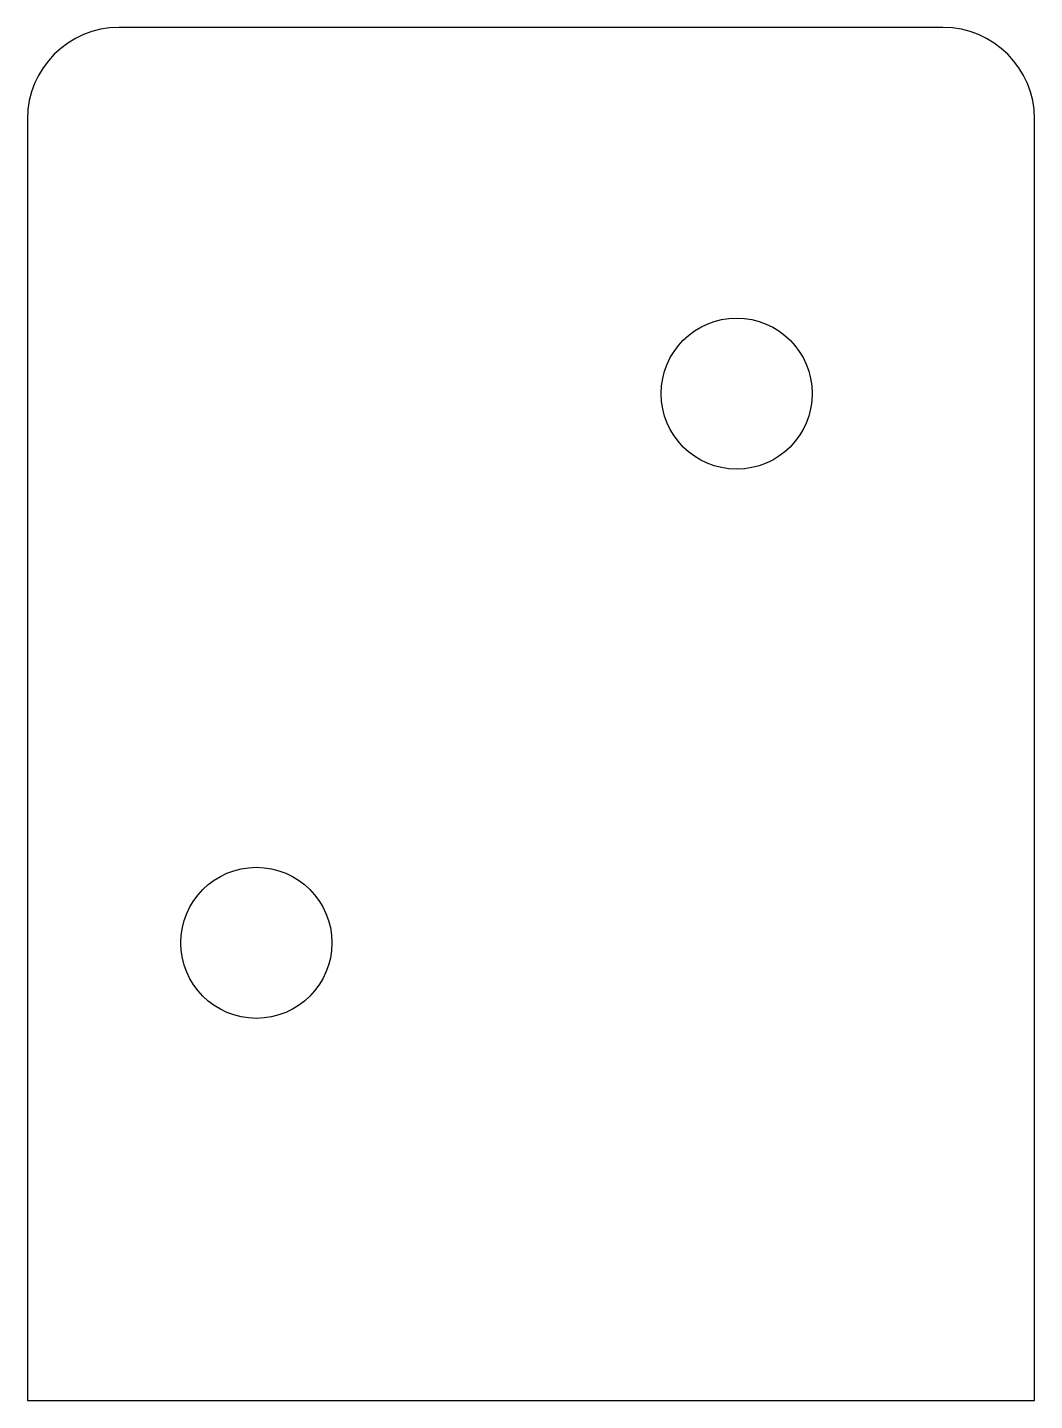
# Model space of a CAD drawing. Header units: millimetres. Extents: x 0 to 22, y 0 to 30.
import ezdxf

# ---------------------------------------------------------------- set-up
doc = ezdxf.new("R2010")
doc.units = ezdxf.units.MM

msp = doc.modelspace()

# ---------------------------------------------------------------- linework, layer by layer
at = {"color": 7, "linetype": 'Continuous', "lineweight": 25}
for p, q in [((20, 30), (2, 30)), ((0, 28), (0, 0)), ((22, 0), (22, 28)), ((0, 0), (22, 0))]:
    msp.add_line(p, q, dxfattribs=at)
for centre in [(15.493, 22), (5, 10)]:
    msp.add_circle(centre, 1.65, dxfattribs=at)
for centre, start, end in [((2, 28), 90, 180), ((20, 28), 0, 90)]:
    msp.add_arc(centre, 2, start, end, dxfattribs=at)

doc.saveas('drawing.dxf')
